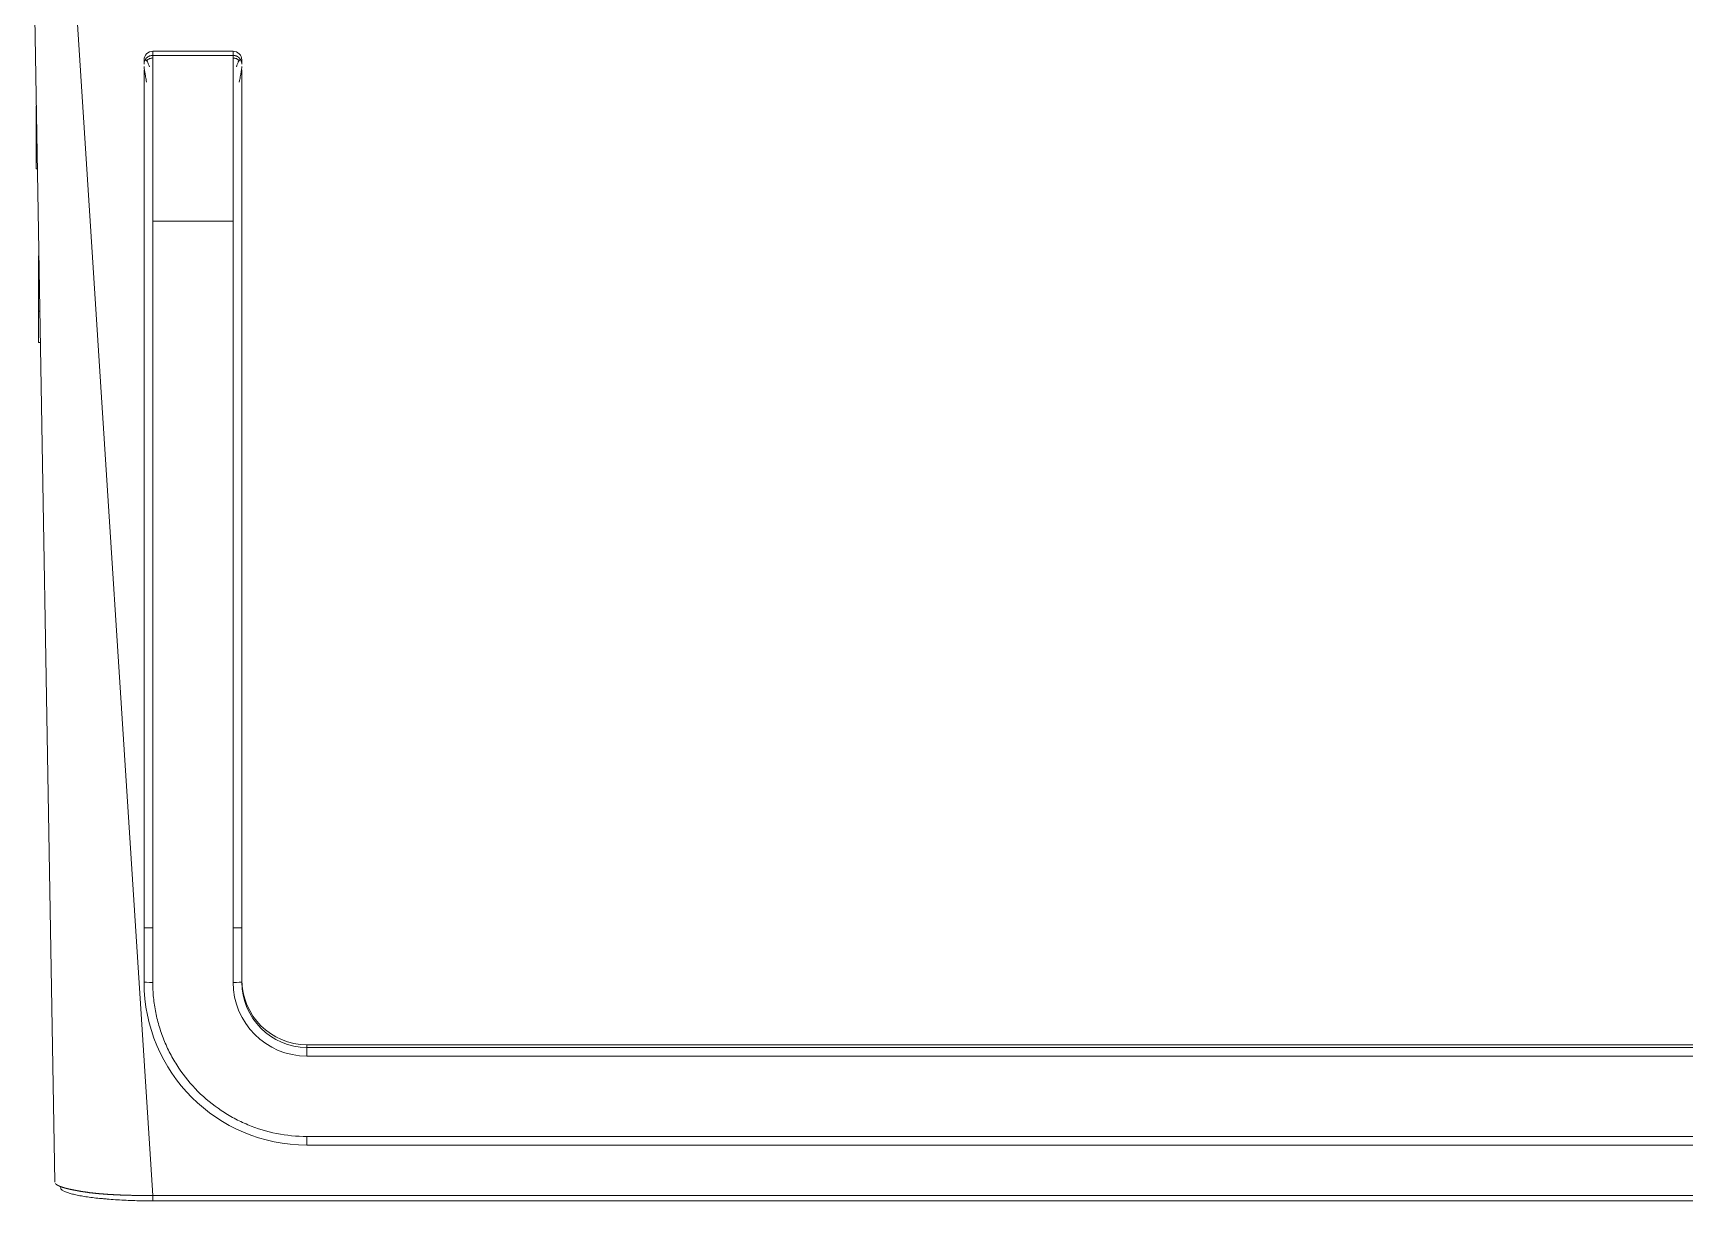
# Model space of a CAD drawing. Header units: millimetres. Extents: x 2433 to 4809, y -10272 to -6912.
# Drawn here: x 2927.8 to 3079.9, y -7319 to -7211.4 of the extents above; entities that cross this region are included whole.
import ezdxf

# ---------------------------------------------------------------- set-up
doc = ezdxf.new("R2010")
doc.units = ezdxf.units.MM

msp = doc.modelspace()

# ---------------------------------------------------------------- linework, layer by layer
at = {"linetype": 'Continuous', "lineweight": 18, "extrusion": (-1.22465e-16, -1, 0)}
for p, q in [((2927.76, -7201.38), (2929.78, -7317.23)), ((2937.99, -7214.29), (2937.99, -7213.91)), ((2946.99, -7213.91), (2946.99, -7214.29)), ((2928.05, -7220.45), (2928.05, -7218.14)), ((2928.05, -7220.45), (2928.05, -7223.94)), ((2928.05, -7223.94), (2928.15, -7223.94)), ((2928.25, -7237.05), (2928.25, -7231.94)), ((2928.29, -7231.94), (2928.25, -7231.94)), ((2928.25, -7237.05), (2928.25, -7239.94)), ((2928.25, -7239.94), (2928.43, -7239.94)), ((2937.99, -7293.82), (2937.99, -7298.82)), ((2946.99, -7293.82), (2946.99, -7298.82)), ((3175.29, -7304.58), (2952.99, -7304.58)), ((2952.99, -7313.82), (3175.29, -7313.82)), ((2938.64, -7318.95), (3175.29, -7318.95))]:
    msp.add_line(p, q, dxfattribs=at)
at = {"linetype": 'Continuous', "lineweight": 13, "extrusion": (-1.22465e-16, -1, 0)}
for p, q in [((2931.26, -7201.38), (2938.78, -7318.46)), ((2938.79, -7213.49), (2946.19, -7213.49)), ((2928.09, -7220.45), (2928.05, -7220.45)), ((2946.19, -7228.75), (2938.79, -7228.75)), ((2928.38, -7237.05), (2928.25, -7237.05)), ((2938.79, -7293.83), (2938.79, -7298.83)), ((2946.19, -7293.83), (2946.19, -7298.83)), ((2952.99, -7304.58), (2952.99, -7304.82)), ((2952.99, -7304.82), (3175.29, -7304.82)), ((2952.99, -7305.63), (2952.99, -7304.82)), ((2952.99, -7305.63), (3175.29, -7305.63)), ((2952.99, -7313.03), (2952.99, -7313.82)), ((3175.29, -7313.03), (2952.99, -7313.03)), ((2938.78, -7318.46), (3175.29, -7318.46))]:
    msp.add_line(p, q, dxfattribs=at)
at = {"linetype": 'Continuous', "lineweight": 18}
for centre, major_axis, start_param, end_param in [((2938.79, -7213.91), (0.8, 0), 1.570797, 3.141612), ((2946.19, -7213.91), (0.8, 0), 6.283165, 7.853981), ((2952.99, -7298.82), (15, 0), 3.141593, 4.712389), ((2952.99, -7298.58), (6, 0), 3.141593, 4.712389), ((2952.99, -7298.82), (-6, 0), 0, 1.570796)]:
    msp.add_ellipse(centre, major_axis=major_axis, ratio=0.999848, start_param=start_param, end_param=end_param, dxfattribs=at)
at = {"linetype": 'Continuous', "lineweight": 13}
for centre, major_axis, ratio, start_param, end_param in [((2938.79, -7298.82), (-0.8, 0), 0.017452, 0, 1.570796), ((2946.19, -7298.82), (0.8, 0), 0.017452, 4.712389, 6.283185), ((2952.99, -7298.83), (6.8, 0), 0.999848, 3.141593, 4.712389)]:
    msp.add_ellipse(centre, major_axis=major_axis, ratio=ratio, start_param=start_param, end_param=end_param, dxfattribs=at)
for points, knots in [([(2938.79, -7213.49), (2938.69, -7213.49), (2938.59, -7213.51), (2938.39, -7213.59), (2938.3, -7213.65), (2938.14, -7213.81), (2938.08, -7213.9), (2938, -7214.1), (2937.99, -7214.2), (2937.99, -7214.29)], [0, 0, 0, 0, 0.25, 0.25, 0.5, 0.5, 0.75, 0.75, 1, 1, 1, 1]), ([(2938.79, -7213.49), (2938.79, -7213.5), (2938.79, -7213.53), (2938.79, -7213.65), (2938.79, -7213.73), (2938.79, -7213.94), (2938.79, -7214.07), (2938.79, -7214.37), (2938.79, -7214.54), (2938.79, -7214.93), (2938.79, -7215.15), (2938.79, -7215.63), (2938.79, -7215.89), (2938.79, -7216.45), (2938.79, -7216.75), (2938.79, -7217.38), (2938.79, -7217.72), (2938.79, -7218.43), (2938.79, -7218.8), (2938.79, -7219.56), (2938.79, -7219.96), (2938.79, -7220.79), (2938.79, -7221.22), (2938.79, -7222.09), (2938.79, -7222.54), (2938.79, -7223.45), (2938.79, -7223.92), (2938.79, -7224.86), (2938.79, -7225.34), (2938.79, -7226.31), (2938.79, -7226.79), (2938.79, -7227.77), (2938.79, -7228.26), (2938.79, -7228.75)], [0, 0, 0, 0, 0.0625, 0.0625, 0.125, 0.125, 0.1875, 0.1875, 0.25, 0.25, 0.3125, 0.3125, 0.375, 0.375, 0.4375, 0.4375, 0.5, 0.5, 0.5625, 0.5625, 0.625, 0.625, 0.6875, 0.6875, 0.75, 0.75, 0.8125, 0.8125, 0.875, 0.875, 0.9375, 0.9375, 1, 1, 1, 1]), ([(2946.19, -7213.49), (2946.19, -7213.49), (2946.2, -7213.49), (2946.21, -7213.49), (2946.22, -7213.49), (2946.23, -7213.49), (2946.24, -7213.5), (2946.25, -7213.5), (2946.26, -7213.5), (2946.28, -7213.5), (2946.29, -7213.5), (2946.3, -7213.5), (2946.31, -7213.5), (2946.33, -7213.51), (2946.34, -7213.51), (2946.35, -7213.51), (2946.37, -7213.51), (2946.38, -7213.52), (2946.4, -7213.52), (2946.41, -7213.52), (2946.42, -7213.53), (2946.44, -7213.53), (2946.45, -7213.54), (2946.47, -7213.54), (2946.48, -7213.55), (2946.5, -7213.56), (2946.51, -7213.56), (2946.53, -7213.57), (2946.55, -7213.58), (2946.56, -7213.59), (2946.58, -7213.59), (2946.59, -7213.6), (2946.61, -7213.61), (2946.62, -7213.62), (2946.64, -7213.63), (2946.66, -7213.64), (2946.67, -7213.66), (2946.69, -7213.67), (2946.7, -7213.68), (2946.72, -7213.69), (2946.73, -7213.71), (2946.75, -7213.72), (2946.76, -7213.74), (2946.78, -7213.75), (2946.79, -7213.77), (2946.81, -7213.79), (2946.82, -7213.8), (2946.83, -7213.82), (2946.85, -7213.84), (2946.86, -7213.86), (2946.87, -7213.88), (2946.88, -7213.9), (2946.89, -7213.92), (2946.91, -7213.94), (2946.92, -7213.96), (2946.93, -7213.99), (2946.94, -7214.01), (2946.94, -7214.03), (2946.95, -7214.06), (2946.96, -7214.08), (2946.97, -7214.11), (2946.97, -7214.13), (2946.98, -7214.16), (2946.98, -7214.18), (2946.98, -7214.21), (2946.99, -7214.24), (2946.99, -7214.27), (2946.99, -7214.29), (2946.99, -7214.29)], [0, 0, 0, 0, 0.0081, 0.016418, 0.024952, 0.033704, 0.042672, 0.051857, 0.061259, 0.070879, 0.080715, 0.090768, 0.101038, 0.111525, 0.122229, 0.13315, 0.144288, 0.155642, 0.167214, 0.179003, 0.191009, 0.203231, 0.215671, 0.228328, 0.241201, 0.254292, 0.267599, 0.281123, 0.294865, 0.308823, 0.322998, 0.337391, 0.352, 0.366826, 0.381869, 0.397129, 0.412606, 0.4283, 0.444211, 0.460339, 0.476684, 0.493245, 0.510024, 0.52702, 0.544232, 0.561662, 0.579309, 0.597172, 0.615252, 0.63355, 0.652064, 0.670795, 0.689744, 0.708909, 0.728291, 0.74789, 0.767706, 0.787739, 0.807989, 0.828456, 0.849139, 0.87004, 0.891158, 0.912492, 0.934044, 0.955812, 0.977798, 1, 1, 1, 1]), ([(2946.19, -7213.49), (2946.19, -7213.5), (2946.19, -7213.64), (2946.19, -7214.41), (2946.19, -7216.14), (2946.19, -7218.16), (2946.19, -7220.07), (2946.19, -7222.13), (2946.19, -7224.41), (2946.19, -7226.47), (2946.19, -7227.51), (2946.19, -7228.11), (2946.19, -7228.48), (2946.19, -7228.69), (2946.19, -7228.75)], [0, 0, 0, 0, 0.076401, 0.229012, 0.381623, 0.534233, 0.610539, 0.686844, 0.839455, 0.91576, 0.953913, 0.972989, 0.992066, 1, 1, 1, 1]), ([(2946.19, -7228.75), (2946.19, -7228.84), (2946.19, -7229.07), (2946.19, -7229.59), (2946.19, -7230.29), (2946.19, -7231.15), (2946.19, -7232.87), (2946.19, -7235.45), (2946.19, -7242.31), (2946.19, -7252.62), (2946.19, -7270.94), (2946.19, -7284.67), (2946.19, -7293.83)], [0, 0, 0, 0, 0.003853, 0.01045, 0.023644, 0.036838, 0.050032, 0.102808, 0.155584, 0.366688, 0.577792, 1, 1, 1, 1]), ([(2937.99, -7293.82), (2937.99, -7293.82), (2938.02, -7293.82), (2938.2, -7293.83), (2938.49, -7293.83), (2938.69, -7293.83), (2938.79, -7293.83)], [0, 0, 0, 0, 0.245521, 0.497014, 0.748507, 1, 1, 1, 1]), ([(2946.19, -7293.83), (2946.28, -7293.83), (2946.49, -7293.83), (2946.77, -7293.83), (2946.95, -7293.82), (2946.99, -7293.82), (2946.99, -7293.82)], [0, 0, 0, 0, 0.251186, 0.502371, 0.753557, 1, 1, 1, 1]), ([(2938.78, -7318.95), (2938.78, -7318.96), (2938.78, -7318.96), (2938.78, -7318.92), (2938.78, -7318.88), (2938.78, -7318.79), (2938.78, -7318.72), (2938.78, -7318.59), (2938.78, -7318.53), (2938.78, -7318.46)], [0, 0, 0, 0, 0.25, 0.25, 0.5, 0.5, 0.75, 0.75, 1, 1, 1, 1])]:
    msp.add_open_spline(points, degree=3, knots=knots, dxfattribs=at)
at = {"linetype": 'Continuous', "lineweight": 18}
for points, degree in [([(2938.48, -7214.54), (2938.17, -7213.64), (2938.04, -7214)], 2), ([(2938.79, -7213.11), (2941.25, -7213.11), (2943.72, -7213.11), (2946.19, -7213.11)], 3), ([(2946.93, -7214), (2946.8, -7213.64), (2946.49, -7214.54)], 2), ([(2937.99, -7214.53), (2937.98, -7214.72), (2938.22, -7215.95)], 2), ([(2946.76, -7215.95), (2946.99, -7214.72), (2946.99, -7214.53)], 2)]:
    msp.add_open_spline(points, degree=degree, dxfattribs=at)
for points, knots in [([(2938.79, -7213.73), (2938.74, -7213.74), (2938.64, -7213.75), (2938.49, -7213.79), (2938.34, -7213.87), (2938.26, -7213.94), (2938.22, -7213.98)], [0, 0, 0, 0, 0.233601, 0.480473, 0.737772, 1, 1, 1, 1]), ([(2946.76, -7213.98), (2946.72, -7213.94), (2946.63, -7213.87), (2946.49, -7213.79), (2946.34, -7213.75), (2946.24, -7213.74), (2946.19, -7213.73)], [0, 0, 0, 0, 0.262223, 0.519523, 0.766397, 1, 1, 1, 1]), ([(2937.99, -7293.82), (2937.99, -7286.52), (2937.99, -7275.57), (2937.99, -7262.8), (2937.99, -7256.41), (2937.99, -7253.22), (2937.99, -7251.62), (2937.99, -7250.83), (2937.99, -7250.43), (2937.99, -7250.23), (2937.99, -7250.13), (2937.99, -7250.08), (2937.99, -7250.05), (2937.99, -7250.04), (2937.99, -7250.04), (2937.99, -7250.03), (2937.99, -7250.03), (2937.99, -7249.45), (2937.99, -7247.64), (2937.99, -7243.9), (2937.99, -7241.63), (2937.99, -7240.39), (2937.99, -7239.74), (2937.99, -7239.41), (2937.99, -7239.25), (2937.99, -7239.16), (2937.99, -7239.12), (2937.99, -7239.1), (2937.99, -7239.09), (2937.99, -7239.09), (2937.99, -7239.08), (2937.99, -7239.08), (2937.99, -7238.76), (2937.99, -7237.83), (2937.99, -7235.98), (2937.99, -7234.86), (2937.99, -7234.25), (2937.99, -7233.93), (2937.99, -7233.77), (2937.99, -7233.69), (2937.99, -7233.65), (2937.99, -7233.63), (2937.99, -7233.62), (2937.99, -7233.61), (2937.99, -7233.61), (2937.99, -7233.15), (2937.99, -7232.47), (2937.99, -7231.67), (2937.99, -7231.27), (2937.99, -7231.07), (2937.99, -7230.97), (2937.99, -7230.93), (2937.99, -7230.9), (2937.99, -7230.88), (2937.99, -7230.67), (2937.99, -7230.34), (2937.99, -7229.93), (2937.99, -7229.72), (2937.99, -7229.63), (2937.99, -7229.56), (2937.99, -7229.53), (2937.99, -7229.38), (2937.99, -7229.21), (2937.99, -7229.04), (2937.99, -7228.97), (2937.99, -7228.96), (2937.99, -7228.93), (2937.99, -7228.88), (2937.99, -7228.69), (2937.99, -7228.48), (2937.99, -7228.3), (2937.99, -7228.21), (2937.99, -7228.17), (2937.99, -7228.16), (2937.99, -7228.14), (2937.99, -7228.14), (2937.99, -7227.68), (2937.99, -7227.01), (2937.99, -7226.34), (2937.99, -7225.89), (2937.99, -7225.67), (2937.99, -7225.01), (2937.99, -7224.35), (2937.99, -7223.71), (2937.99, -7223.29), (2937.99, -7223.08), (2937.99, -7222.45), (2937.99, -7221.84), (2937.99, -7221.26), (2937.99, -7220.87), (2937.99, -7220.68), (2937.99, -7220.12), (2937.99, -7219.76), (2937.99, -7219.06), (2937.99, -7218.73), (2937.99, -7218.09), (2937.99, -7217.79), (2937.99, -7217.22), (2937.99, -7216.95), (2937.99, -7216.45), (2937.99, -7216.21), (2937.99, -7215.78), (2937.99, -7215.59), (2937.99, -7215.24), (2937.99, -7215.08), (2937.99, -7214.91), (2937.99, -7214.87), (2937.99, -7214.83)], [0, 0, 0, 0, 0.261054, 0.391581, 0.456845, 0.489476, 0.505792, 0.51395, 0.518029, 0.520069, 0.521088, 0.521598, 0.521853, 0.521981, 0.522044, 0.522044, 0.522108, 0.522108, 0.587372, 0.620003, 0.636319, 0.644477, 0.648556, 0.650596, 0.651615, 0.652125, 0.65238, 0.652508, 0.652571, 0.652603, 0.652603, 0.652635, 0.652635, 0.685267, 0.701583, 0.709741, 0.71382, 0.715859, 0.716879, 0.717389, 0.717644, 0.717771, 0.717835, 0.717835, 0.717899, 0.717899, 0.734214, 0.742372, 0.746451, 0.748491, 0.749511, 0.75002, 0.75002, 0.75053, 0.75053, 0.758688, 0.762767, 0.764807, 0.765826, 0.765826, 0.766846, 0.766846, 0.770925, 0.772965, 0.772965, 0.773474, 0.773474, 0.773984, 0.775004, 0.779083, 0.781123, 0.782142, 0.782652, 0.782907, 0.782907, 0.783162, 0.783162, 0.799478, 0.807636, 0.807636, 0.815794, 0.815794, 0.83211, 0.840268, 0.840268, 0.848426, 0.848426, 0.864741, 0.872899, 0.872899, 0.881057, 0.881057, 0.897373, 0.897373, 0.913689, 0.913689, 0.930005, 0.930005, 0.946321, 0.946321, 0.962637, 0.962637, 0.978953, 0.978953, 0.995268, 0.995268, 1, 1, 1, 1]), ([(2946.99, -7214.83), (2946.99, -7214.99), (2946.99, -7215.18), (2946.99, -7215.59), (2946.99, -7215.88), (2946.99, -7216.22), (2946.99, -7216.45), (2946.99, -7216.57), (2946.99, -7217.2), (2946.99, -7217.77), (2946.99, -7218.73), (2946.99, -7219.23), (2946.99, -7219.76), (2946.99, -7220.12), (2946.99, -7220.31), (2946.99, -7220.87), (2946.99, -7221.25), (2946.99, -7222.04), (2946.99, -7222.45), (2946.99, -7223.7), (2946.99, -7224.56), (2946.99, -7225.89), (2946.99, -7226.56), (2946.99, -7227.34), (2946.99, -7227.74), (2946.99, -7227.94), (2946.99, -7228.03), (2946.99, -7228.08), (2946.99, -7228.11), (2946.99, -7228.12), (2946.99, -7228.23), (2946.99, -7228.39), (2946.99, -7228.59), (2946.99, -7228.7), (2946.99, -7228.76), (2946.99, -7228.79), (2946.99, -7228.8), (2946.99, -7228.81), (2946.99, -7228.81), (2946.99, -7228.9), (2946.99, -7229.05), (2946.99, -7229.26), (2946.99, -7229.38), (2946.99, -7229.44), (2946.99, -7229.47), (2946.99, -7229.48), (2946.99, -7229.49), (2946.99, -7229.5), (2946.99, -7229.87), (2946.99, -7230.31), (2946.99, -7230.65), (2946.99, -7230.78), (2946.99, -7230.83), (2946.99, -7230.85), (2946.99, -7230.86), (2946.99, -7230.86), (2946.99, -7230.87), (2946.99, -7230.87), (2946.99, -7231.78), (2946.99, -7232.69), (2946.99, -7235.43), (2946.99, -7237.26), (2946.99, -7240.91), (2946.99, -7242.73), (2946.99, -7245.47), (2946.99, -7246.84), (2946.99, -7248.43), (2946.99, -7249.23), (2946.99, -7249.63), (2946.99, -7249.83), (2946.99, -7249.93), (2946.99, -7249.98), (2946.99, -7250), (2946.99, -7250.02), (2946.99, -7250.02), (2946.99, -7250.02), (2946.99, -7250.03), (2946.99, -7250.05), (2946.99, -7250.74), (2946.99, -7252.73), (2946.99, -7254.02), (2946.99, -7254.74), (2946.99, -7255.11), (2946.99, -7255.31), (2946.99, -7255.4), (2946.99, -7255.45), (2946.99, -7255.47), (2946.99, -7255.49), (2946.99, -7257.12), (2946.99, -7259.02), (2946.99, -7260.31), (2946.99, -7260.72), (2946.99, -7260.87), (2946.99, -7260.93), (2946.99, -7260.95), (2946.99, -7260.96), (2946.99, -7260.97), (2946.99, -7260.97), (2946.99, -7260.97), (2946.99, -7260.98), (2946.99, -7260.97), (2946.99, -7262.85), (2946.99, -7265.62), (2946.99, -7268.79), (2946.99, -7270.36), (2946.99, -7271.14), (2946.99, -7271.53), (2946.99, -7271.73), (2946.99, -7271.83), (2946.99, -7271.88), (2946.99, -7271.9), (2946.99, -7271.91), (2946.99, -7271.92), (2946.99, -7271.92), (2946.99, -7271.92), (2946.99, -7285.37), (2946.99, -7292.66), (2946.99, -7293.82)], [0, 0, 0, 0, 0.021047, 0.021047, 0.037363, 0.045521, 0.045521, 0.053679, 0.053679, 0.086311, 0.086311, 0.102627, 0.110785, 0.110785, 0.118943, 0.118943, 0.135259, 0.135259, 0.151574, 0.151574, 0.184206, 0.184206, 0.200522, 0.20868, 0.212759, 0.214799, 0.215818, 0.216328, 0.216328, 0.216838, 0.216838, 0.220917, 0.222956, 0.223976, 0.224486, 0.224741, 0.224868, 0.224868, 0.224996, 0.224996, 0.229075, 0.231114, 0.232134, 0.232644, 0.232899, 0.233026, 0.233026, 0.233154, 0.233154, 0.241312, 0.245391, 0.24743, 0.24845, 0.24896, 0.249215, 0.249342, 0.249342, 0.24947, 0.24947, 0.282101, 0.282101, 0.347365, 0.347365, 0.412628, 0.412628, 0.44526, 0.461576, 0.469734, 0.473813, 0.475853, 0.476872, 0.477382, 0.477637, 0.477765, 0.477828, 0.477828, 0.477892, 0.477892, 0.510524, 0.52684, 0.534998, 0.539077, 0.541116, 0.542136, 0.542646, 0.542901, 0.542901, 0.543155, 0.543155, 0.575787, 0.592103, 0.600261, 0.60434, 0.60638, 0.607399, 0.607909, 0.608164, 0.608292, 0.608355, 0.608355, 0.608419, 0.608419, 0.673682, 0.706314, 0.72263, 0.730788, 0.734867, 0.736907, 0.737926, 0.738436, 0.738691, 0.738819, 0.738882, 0.738882, 0.738946, 0.738946, 1, 1, 1, 1]), ([(2938.79, -7298.83), (2938.79, -7299.3), (2938.81, -7299.77), (2938.9, -7300.7), (2938.97, -7301.16), (2939.15, -7302.07), (2939.27, -7302.52), (2939.54, -7303.41), (2939.7, -7303.85), (2940.05, -7304.71), (2940.25, -7305.13), (2940.69, -7305.95), (2940.93, -7306.34), (2941.7, -7307.5), (2942.29, -7308.21), (2943.6, -7309.53), (2944.32, -7310.11), (2945.48, -7310.89), (2945.87, -7311.13), (2946.69, -7311.57), (2947.11, -7311.76), (2949.27, -7312.66), (2951.08, -7313.02), (2952.99, -7313.03)], [0, 0, 0, 0, 0.0625, 0.0625, 0.125, 0.125, 0.1875, 0.1875, 0.25, 0.25, 0.3125, 0.3125, 0.375, 0.375, 0.5, 0.5, 0.625, 0.625, 0.6875, 0.6875, 0.75, 0.75, 1, 1, 1, 1]), ([(2929.82, -7317.35), (2929.82, -7317.35), (2929.82, -7317.35), (2929.83, -7317.36), (2929.83, -7317.37), (2929.84, -7317.37), (2929.84, -7317.38), (2929.85, -7317.39), (2929.86, -7317.4), (2929.86, -7317.4), (2929.87, -7317.41), (2929.88, -7317.42), (2929.89, -7317.42), (2929.89, -7317.43), (2929.9, -7317.44), (2929.91, -7317.44), (2929.92, -7317.45), (2929.93, -7317.46), (2929.94, -7317.46), (2929.95, -7317.47), (2929.96, -7317.48), (2929.97, -7317.48), (2929.98, -7317.49), (2929.99, -7317.5), (2930, -7317.5), (2930.01, -7317.51), (2930.03, -7317.52), (2930.04, -7317.52), (2930.05, -7317.53), (2930.06, -7317.54), (2930.08, -7317.54), (2930.09, -7317.55), (2930.1, -7317.56), (2930.12, -7317.56), (2930.13, -7317.57), (2930.15, -7317.58), (2930.16, -7317.58), (2930.18, -7317.59), (2930.19, -7317.6), (2930.21, -7317.6), (2930.23, -7317.61), (2930.24, -7317.62), (2930.26, -7317.62), (2930.28, -7317.63), (2930.3, -7317.64), (2930.31, -7317.64), (2930.33, -7317.65), (2930.35, -7317.66), (2930.37, -7317.66), (2930.39, -7317.67), (2930.41, -7317.68), (2930.43, -7317.69), (2930.45, -7317.69), (2930.47, -7317.7), (2930.49, -7317.71), (2930.51, -7317.71), (2930.53, -7317.72), (2930.56, -7317.73), (2930.58, -7317.73), (2930.6, -7317.74), (2930.63, -7317.75), (2930.65, -7317.75), (2930.67, -7317.76), (2930.7, -7317.77), (2930.72, -7317.77), (2930.75, -7317.78), (2930.77, -7317.79), (2930.8, -7317.79), (2930.82, -7317.8), (2930.85, -7317.81), (2930.88, -7317.81), (2930.9, -7317.82), (2930.93, -7317.83), (2930.96, -7317.83), (2930.98, -7317.84), (2931.01, -7317.85), (2931.04, -7317.85), (2931.07, -7317.86), (2931.1, -7317.87), (2931.13, -7317.87), (2931.16, -7317.88), (2931.19, -7317.89), (2931.22, -7317.89), (2931.25, -7317.9), (2931.28, -7317.91), (2931.31, -7317.91), (2931.34, -7317.92), (2931.37, -7317.93), (2931.4, -7317.93), (2931.44, -7317.94), (2931.47, -7317.94), (2931.5, -7317.95), (2931.53, -7317.96), (2931.57, -7317.96), (2931.6, -7317.97), (2931.64, -7317.98), (2931.67, -7317.98), (2931.7, -7317.99), (2931.74, -7318), (2931.77, -7318), (2931.81, -7318.01), (2931.85, -7318.02), (2931.88, -7318.02), (2931.92, -7318.03), (2931.95, -7318.04), (2931.99, -7318.04), (2932.03, -7318.05), (2932.07, -7318.06), (2932.1, -7318.06), (2932.14, -7318.07), (2932.18, -7318.08), (2932.22, -7318.08), (2932.26, -7318.09), (2932.3, -7318.1), (2932.34, -7318.1), (2932.38, -7318.11), (2932.42, -7318.12), (2932.47, -7318.12), (2932.52, -7318.13), (2932.58, -7318.14), (2932.63, -7318.15), (2932.69, -7318.16), (2932.74, -7318.16), (2932.8, -7318.17), (2932.86, -7318.18), (2932.91, -7318.19), (2932.97, -7318.2), (2933.03, -7318.2), (2933.09, -7318.21), (2933.15, -7318.22), (2933.22, -7318.22), (2933.28, -7318.23), (2933.34, -7318.24), (2933.4, -7318.25), (2933.47, -7318.25), (2933.53, -7318.26), (2933.6, -7318.27), (2933.66, -7318.27), (2933.73, -7318.28), (2933.8, -7318.28), (2933.86, -7318.29), (2933.93, -7318.3), (2934, -7318.3), (2934.07, -7318.31), (2934.14, -7318.31), (2934.21, -7318.32), (2934.28, -7318.32), (2934.35, -7318.33), (2934.43, -7318.34), (2934.5, -7318.34), (2934.57, -7318.35), (2934.65, -7318.35), (2934.72, -7318.36), (2934.79, -7318.36), (2934.87, -7318.36), (2934.95, -7318.37), (2935.02, -7318.37), (2935.1, -7318.38), (2935.18, -7318.38), (2935.25, -7318.39), (2935.33, -7318.39), (2935.41, -7318.39), (2935.49, -7318.4), (2935.57, -7318.4), (2935.65, -7318.41), (2935.73, -7318.41), (2935.81, -7318.41), (2935.89, -7318.42), (2935.97, -7318.42), (2936.05, -7318.42), (2936.13, -7318.42), (2936.22, -7318.43), (2936.3, -7318.43), (2936.38, -7318.43), (2936.47, -7318.43), (2936.55, -7318.44), (2936.63, -7318.44), (2936.72, -7318.44), (2936.8, -7318.44), (2936.89, -7318.45), (2936.97, -7318.45), (2937.06, -7318.45), (2937.14, -7318.45), (2937.23, -7318.45), (2937.31, -7318.45), (2937.4, -7318.46), (2937.48, -7318.46), (2937.57, -7318.46), (2937.66, -7318.46), (2937.74, -7318.46), (2937.83, -7318.46), (2937.91, -7318.46), (2938, -7318.46), (2938.09, -7318.46), (2938.17, -7318.46), (2938.26, -7318.46), (2938.35, -7318.46), (2938.43, -7318.46), (2938.52, -7318.46), (2938.61, -7318.46), (2938.69, -7318.46), (2938.75, -7318.46), (2938.78, -7318.46)], [0, 0, 0, 0, 0.003494, 0.007254, 0.01102, 0.014795, 0.018576, 0.022365, 0.026162, 0.029965, 0.033776, 0.037593, 0.041418, 0.04525, 0.049088, 0.052934, 0.056786, 0.060645, 0.064511, 0.068383, 0.072262, 0.076147, 0.080039, 0.083938, 0.087843, 0.091754, 0.095672, 0.099596, 0.103526, 0.107463, 0.111405, 0.115354, 0.119309, 0.123271, 0.127238, 0.131212, 0.135191, 0.139177, 0.143168, 0.147166, 0.151169, 0.155179, 0.159195, 0.163216, 0.167244, 0.171277, 0.175317, 0.179362, 0.183413, 0.187471, 0.191534, 0.195603, 0.199679, 0.20376, 0.207846, 0.211939, 0.216036, 0.22014, 0.224248, 0.228362, 0.232481, 0.236604, 0.240733, 0.244867, 0.249005, 0.253148, 0.257296, 0.261447, 0.265604, 0.269764, 0.273929, 0.278097, 0.28227, 0.286446, 0.290627, 0.29481, 0.298998, 0.303188, 0.307383, 0.31158, 0.315781, 0.319984, 0.324191, 0.3284, 0.332613, 0.336828, 0.341045, 0.345266, 0.349488, 0.353713, 0.35794, 0.36217, 0.366401, 0.370635, 0.37487, 0.379107, 0.383346, 0.387587, 0.391829, 0.396073, 0.400318, 0.404564, 0.408812, 0.413061, 0.417312, 0.421563, 0.425815, 0.430068, 0.434323, 0.438578, 0.442833, 0.44709, 0.451347, 0.455604, 0.459863, 0.464121, 0.46838, 0.473982, 0.479606, 0.485254, 0.490925, 0.496618, 0.502335, 0.508074, 0.513835, 0.519619, 0.525424, 0.531252, 0.537101, 0.542972, 0.548863, 0.554776, 0.56071, 0.566664, 0.572638, 0.578632, 0.584646, 0.590679, 0.596732, 0.602803, 0.608892, 0.615, 0.621125, 0.627268, 0.633428, 0.639604, 0.645797, 0.652005, 0.658229, 0.664468, 0.670722, 0.67699, 0.683271, 0.689566, 0.695874, 0.702194, 0.708525, 0.714869, 0.721223, 0.727587, 0.733962, 0.740346, 0.746738, 0.75314, 0.759549, 0.765967, 0.772393, 0.778826, 0.785268, 0.791716, 0.798172, 0.804635, 0.811105, 0.817582, 0.824064, 0.830553, 0.837047, 0.843547, 0.850052, 0.856561, 0.863074, 0.869592, 0.876112, 0.882636, 0.889163, 0.895691, 0.902222, 0.908753, 0.915285, 0.921818, 0.928349, 0.93488, 0.94141, 0.947937, 0.954461, 0.960982, 0.967499, 0.974012, 0.980519, 0.987019, 0.993513, 1, 1, 1, 1]), ([(2938.78, -7318.95), (2938.21, -7318.95), (2937.39, -7318.94), (2936.59, -7318.91), (2936.06, -7318.88), (2935.8, -7318.87), (2935.28, -7318.84), (2934.9, -7318.81), (2934.54, -7318.78), (2934.3, -7318.76), (2934.18, -7318.75), (2933.59, -7318.7), (2933.16, -7318.65), (2932.57, -7318.56), (2932.29, -7318.51), (2932.04, -7318.47), (2931.87, -7318.43), (2931.79, -7318.42), (2931.56, -7318.37), (2931.34, -7318.31), (2931.16, -7318.26), (2931.04, -7318.22), (2930.98, -7318.21), (2930.5, -7318.04), (2930.29, -7317.88), (2930.28, -7317.72)], [0, 0, 0, 0, 0.125, 0.1875, 0.1875, 0.25, 0.25, 0.3125, 0.34375, 0.34375, 0.375, 0.375, 0.5, 0.5, 0.5625, 0.59375, 0.59375, 0.625, 0.625, 0.6875, 0.71875, 0.71875, 0.75, 0.75, 1, 1, 1, 1])]:
    msp.add_open_spline(points, degree=3, knots=knots, dxfattribs=at)
at = {"linetype": 'Continuous', "lineweight": 13}
for points, degree in [([(2938.79, -7213.11), (2938.79, -7213.49)], 1), ([(2946.19, -7213.11), (2946.19, -7213.17), (2946.19, -7213.3), (2946.19, -7213.43), (2946.19, -7213.49)], 3), ([(2938.79, -7228.75), (2938.79, -7293.83)], 1)]:
    msp.add_open_spline(points, degree=degree, dxfattribs=at)

doc.saveas('drawing.dxf')
